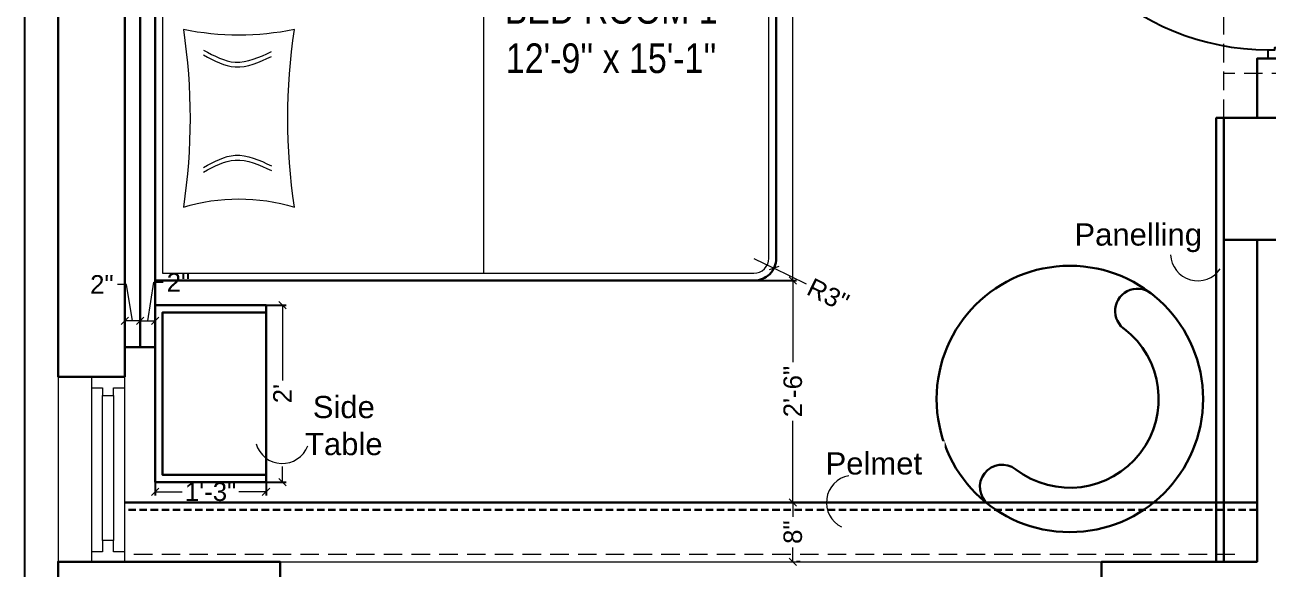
# Model space of a CAD drawing. Header units: millimetres. Extents: x 56222 to 3066687, y -650199 to -121287.
# Drawn here: x 127581.6 to 127749.6, y -185380.7 to -185307.1 of the extents above; entities that cross this region are included whole.
import ezdxf

# ---------------------------------------------------------------- set-up
doc = ezdxf.new("R2010")
doc.units = ezdxf.units.MM
doc.header["$MEASUREMENT"] = 0
doc.header["$PDMODE"] = 35
doc.linetypes.add('DASHED2', pattern=[0.375, 0.25, -0.125])
doc.linetypes.add('DASHEDX2', pattern=[1.5, 1, -0.5])
doc.layers.get('Defpoints').update_dxf_attribs({"color": 220})
doc.layers.add('AR DOOR', color=40, linetype='Continuous')
doc.layers.add('AR ELE-5', color=134, linetype='Continuous')
for name, color, linetype, lineweight in [('COLUMN', 1, 'Continuous', 30), ('dim05', 1, 'Continuous', 13), ('FIRST FLOOR', 7, 'Continuous', 9), ('FIRST FLOOR ( TEXT )', 7, 'Continuous', 9), ('FIRST FLOOR_( PLine )_', 251, 'Continuous', 30), ('FUR1', 1, 'Continuous', 0), ('FURNITURE', 32, 'Continuous', 9), ('Labelling', 1, 'Continuous', 25), ('wall', 7, 'Continuous', 30)]:
    doc.layers.add(name, color=color, linetype=linetype, lineweight=lineweight)
doc.layers.add('XX~SLAB ( PLINE )', color=251, linetype='Continuous', plot=False)
doc.styles.add('Arial', font='arial.ttf')
doc.styles.add('KATHA', font='swissc.ttf')
doc.styles.get("Standard").update_dxf_attribs({"font": 'arial.ttf', "height": 6})
doc.dimstyles.new('ISO-25', dxfattribs={"dimtxt": 2.5, "dimasz": 1, "dimexe": 0.5, "dimexo": 1, "dimtad": 0, "dimdec": 1, "dimlunit": 4, "dimtxsty": 'Standard', "dimblk": 'OBLIQUE', "dimcen": 2.5, "dimclrd": 1, "dimclre": 1, "dimclrt": 5, "dimadec": 0, "dimazin": 0, "dimtfac": 1, "dimtdec": 1, "dimtmove": 0, "dimatfit": 3, "dimfxl": 1, "dimlwd": -1, "dimarcsym": 0})

# ---------------------------------------------------------------- blocks, each defined once
blk = doc.blocks.new('*U18')
for points in [[(0, 0), (0, 1120), (-30, 1120), (-30, 0)], [(40, 0), (0, 0), (0, -30), (-10, -30), (-10, -100), (40, -100)], [(-1160, 0), (-1120, 0), (-1120, -30), (-1110, -30), (-1110, -100), (-1160, -100)]]:
    blk.add_lwpolyline(points, close=True)
at = {"layer": 'AR ELE-5', "linetype": 'ByBlock', "ltscale": 15}
blk.add_arc((1.6, -0.7), 1121.6, 92.373, 179.9653, dxfattribs=at)
blk = doc.blocks.new('_Oblique')
at = {"layer": 'wall', "color": 0, "lineweight": -2}
blk.add_line((-0.5, -0.5), (0.5, 0.5), dxfattribs=at)
blk = doc.blocks.new('*D315')
at = {"layer": 'Defpoints', "color": 0, "lineweight": 30, "transparency": 16777216}
for p in [(127675.24, -185261.7), (127685.4, -185261.7), (127675.24, -185341.7)]:
    blk.add_point(p, dxfattribs=at)
at = {"layer": 'dim05', "color": 1, "linetype": 'Continuous', "lineweight": -2, "transparency": 16777216}
for p, q in [((127676.24, -185261.7), (127685.9, -185261.7)), ((127676.24, -185341.7), (127685.9, -185341.7))]:
    blk.add_line(p, q, dxfattribs=at)
at = {"layer": 'dim05', "color": 1, "linetype": 'Continuous', "transparency": 16777216}
for p, q in [((127685.4, -185261.7), (127685.4, -185297.75)), ((127685.4, -185341.7), (127685.4, -185305.66))]:
    blk.add_line(p, q, dxfattribs=at)
at = {"layer": 'dim05', "color": 1, "transparency": 16777216}
for p, rotation in [((127685.4, -185261.7), 90), ((127685.4, -185341.7), 270)]:
    blk.add_blockref('_Oblique', p, dxfattribs=dict(at, rotation=rotation))
at = {"layer": 'dim05', "color": 5, "lineweight": 25, "transparency": 16777216, "insert": (127685.4, -185301.7), "char_height": 2.5, "attachment_point": 5, "rotation": 90, "style": 'Arial'}
blk.add_mtext('6\'-8"', dxfattribs=at)
blk = doc.blocks.new('*D318')
at = {"layer": 'Defpoints', "color": 0, "lineweight": 30, "transparency": 16777216}
for p in [(127612.87, -185345.03), (127616.43, -185345.03), (127612.87, -185368.94)]:
    blk.add_point(p, dxfattribs=at)
at = {"layer": 'dim05', "color": 1, "linetype": 'Continuous', "lineweight": -2, "transparency": 16777216}
for p, q in [((127613.87, -185345.03), (127616.93, -185345.03)), ((127613.87, -185368.94), (127616.93, -185368.94))]:
    blk.add_line(p, q, dxfattribs=at)
at = {"layer": 'dim05', "color": 1, "linetype": 'Continuous', "transparency": 16777216}
for p, q in [((127616.43, -185345.03), (127616.43, -185355.19)), ((127616.43, -185368.94), (127616.43, -185358.78))]:
    blk.add_line(p, q, dxfattribs=at)
at = {"layer": 'dim05', "color": 1, "transparency": 16777216}
for p, rotation in [((127616.43, -185345.03), 90), ((127616.43, -185368.94), 270)]:
    blk.add_blockref('_Oblique', p, dxfattribs=dict(at, rotation=rotation))
at = {"layer": 'dim05', "color": 5, "lineweight": 25, "transparency": 16777216, "insert": (127616.43, -185356.98), "char_height": 2.5, "attachment_point": 5, "rotation": 90, "style": 'Arial'}
blk.add_mtext("2'", dxfattribs=at)
blk = doc.blocks.new('*D319')
at = {"layer": 'Defpoints', "color": 0, "lineweight": 30, "transparency": 16777216}
for p in [(127599.22, -185366.33), (127614.21, -185366.33), (127599.22, -185370.25)]:
    blk.add_point(p, dxfattribs=at)
at = {"layer": 'dim05', "color": 1, "linetype": 'Continuous', "lineweight": -2, "transparency": 16777216}
for p, q in [((127599.22, -185367.33), (127599.22, -185370.75)), ((127614.21, -185367.33), (127614.21, -185370.75))]:
    blk.add_line(p, q, dxfattribs=at)
at = {"layer": 'dim05', "color": 1, "linetype": 'Continuous', "transparency": 16777216}
for p, q in [((127599.22, -185370.25), (127602.89, -185370.25)), ((127614.21, -185370.25), (127610.55, -185370.25))]:
    blk.add_line(p, q, dxfattribs=at)
at = {"layer": 'dim05', "color": 1, "transparency": 16777216, "rotation": 180}
blk.add_blockref('_Oblique', (127599.22, -185370.25), dxfattribs=at)
at = {"layer": 'dim05', "color": 1, "transparency": 16777216}
blk.add_blockref('_Oblique', (127614.21, -185370.25), dxfattribs=at)
at = {"layer": 'dim05', "color": 5, "lineweight": 25, "transparency": 16777216, "insert": (127606.72, -185370.25), "char_height": 2.5, "attachment_point": 5, "style": 'Arial'}
blk.add_mtext('1\'-3"', dxfattribs=at)
blk = doc.blocks.new('*D322')
at = {"layer": 'Defpoints', "color": 0, "lineweight": 30, "transparency": 16777216}
for p in [(127679.5, -185341.7), (127679.5, -185371.7), (127685.4, -185371.7)]:
    blk.add_point(p, dxfattribs=at)
at = {"layer": 'dim05', "color": 1, "linetype": 'Continuous', "lineweight": -2, "transparency": 16777216}
for p, q in [((127680.5, -185341.7), (127685.9, -185341.7)), ((127680.5, -185371.7), (127685.9, -185371.7))]:
    blk.add_line(p, q, dxfattribs=at)
at = {"layer": 'dim05', "color": 1, "linetype": 'Continuous', "transparency": 16777216}
for p, q in [((127685.4, -185341.7), (127685.4, -185352.73)), ((127685.4, -185371.7), (127685.4, -185360.67))]:
    blk.add_line(p, q, dxfattribs=at)
at = {"layer": 'dim05', "color": 1, "transparency": 16777216}
for p, rotation in [((127685.4, -185341.7), 90), ((127685.4, -185371.7), 270)]:
    blk.add_blockref('_Oblique', p, dxfattribs=dict(at, rotation=rotation))
at = {"layer": 'dim05', "color": 5, "lineweight": 25, "transparency": 16777216, "insert": (127685.4, -185356.7), "char_height": 2.5, "attachment_point": 5, "rotation": 90, "style": 'Arial'}
blk.add_mtext('2\'-6"', dxfattribs=at)
blk = doc.blocks.new('*D323')
at = {"layer": 'Defpoints', "color": 0, "lineweight": 30, "transparency": 16777216}
for p in [(127685.4, -185371.7), (127685.4, -185379.7), (127685.4, -185379.7)]:
    blk.add_point(p, dxfattribs=at)
at = {"layer": 'dim05', "color": 1, "linetype": 'Continuous', "transparency": 16777216}
for p, q in [((127685.4, -185371.7), (127685.4, -185373.64)), ((127685.4, -185379.7), (127685.4, -185377.76))]:
    blk.add_line(p, q, dxfattribs=at)
at = {"layer": 'dim05', "color": 1, "linetype": 'Continuous', "lineweight": -2, "transparency": 16777216}
for p, q in [((127686.4, -185371.7), (127685.9, -185371.7)), ((127686.4, -185379.7), (127685.9, -185379.7))]:
    blk.add_line(p, q, dxfattribs=at)
at = {"layer": 'dim05', "color": 1, "transparency": 16777216}
for p, rotation in [((127685.4, -185371.7), 90), ((127685.4, -185379.7), 270)]:
    blk.add_blockref('_Oblique', p, dxfattribs=dict(at, rotation=rotation))
at = {"layer": 'dim05', "color": 5, "lineweight": 25, "transparency": 16777216, "insert": (127685.4, -185375.7), "char_height": 2.5, "attachment_point": 5, "rotation": 90, "style": 'Arial'}
blk.add_mtext('8"', dxfattribs=at)
blk = doc.blocks.new('*D327')
at = {"layer": 'Defpoints', "color": 0, "lineweight": 30, "transparency": 16777216}
for p in [(127595.12, -185347.13), (127595.12, -185350.7), (127597.22, -185350.7)]:
    blk.add_point(p, dxfattribs=at)
at = {"layer": 'dim05', "color": 1, "linetype": 'Continuous', "transparency": 16777216}
for p, q in [((127595.37, -185342.21), (127594.12, -185342.21)), ((127596.17, -185347.13), (127595.37, -185342.21)), ((127597.22, -185347.13), (127595.12, -185347.13))]:
    blk.add_line(p, q, dxfattribs=at)
at = {"layer": 'dim05', "color": 1, "linetype": 'Continuous', "lineweight": -2, "transparency": 16777216}
for p, q in [((127595.12, -185349.7), (127595.12, -185346.63)), ((127597.22, -185349.7), (127597.22, -185346.63))]:
    blk.add_line(p, q, dxfattribs=at)
at = {"layer": 'dim05', "color": 1, "transparency": 16777216, "rotation": 180}
blk.add_blockref('_Oblique', (127595.12, -185347.13), dxfattribs=at)
at = {"layer": 'dim05', "color": 1, "transparency": 16777216}
blk.add_blockref('_Oblique', (127597.22, -185347.13), dxfattribs=at)
at = {"layer": 'dim05', "color": 5, "lineweight": 25, "transparency": 16777216, "insert": (127592.03, -185342.21), "char_height": 2.5, "attachment_point": 5, "style": 'Arial'}
blk.add_mtext('2"', dxfattribs=at)
blk = doc.blocks.new('*D331')
at = {"layer": 'Defpoints', "color": 0, "lineweight": 30, "transparency": 16777216}
for p in [(127597.22, -185347.13), (127599.22, -185347.13), (127599.22, -185347.13)]:
    blk.add_point(p, dxfattribs=at)
at = {"layer": 'dim05', "color": 1, "linetype": 'Continuous', "transparency": 16777216}
for p, q in [((127598.22, -185347.13), (127599.05, -185341.93)), ((127599.05, -185341.93), (127600.3, -185341.93)), ((127597.22, -185347.13), (127599.22, -185347.13))]:
    blk.add_line(p, q, dxfattribs=at)
at = {"layer": 'dim05', "color": 1, "linetype": 'Continuous', "lineweight": -2, "transparency": 16777216}
for p, q in [((127597.22, -185346.13), (127597.22, -185346.63)), ((127599.22, -185346.13), (127599.22, -185346.63))]:
    blk.add_line(p, q, dxfattribs=at)
at = {"layer": 'dim05', "color": 1, "transparency": 16777216, "rotation": 180}
blk.add_blockref('_Oblique', (127597.22, -185347.13), dxfattribs=at)
at = {"layer": 'dim05', "color": 1, "transparency": 16777216}
blk.add_blockref('_Oblique', (127599.22, -185347.13), dxfattribs=at)
at = {"layer": 'dim05', "color": 5, "lineweight": 25, "transparency": 16777216, "insert": (127602.38, -185341.93), "char_height": 2.5, "attachment_point": 5, "style": 'Arial'}
blk.add_mtext('2"', dxfattribs=at)
blk = doc.blocks.new('*D333')
at = {"layer": 'Defpoints', "color": 0, "lineweight": 30, "transparency": 16777216}
for p in [(127680.15, -185338.7), (127682.85, -185340.03)]:
    blk.add_point(p, dxfattribs=at)
at = {"layer": 'dim05', "color": 1, "linetype": 'Continuous', "transparency": 16777216}
for p in [(127680.15, -185338.7), (127687.25, -185342.2)]:
    blk.add_line(p, (127682.85, -185340.03), dxfattribs=at)
at = {"layer": 'dim05', "color": 1, "transparency": 16777216, "rotation": 153.7647109661069}
blk.add_blockref('_Oblique', (127682.85, -185340.03), dxfattribs=at)
at = {"layer": 'dim05', "color": 5, "lineweight": 25, "transparency": 16777216, "insert": (127690.17, -185343.64), "char_height": 2.5, "attachment_point": 5, "rotation": 333.7647, "style": 'Arial'}
blk.add_mtext('R3"', dxfattribs=at)

msp = doc.modelspace()

# ---------------------------------------------------------------- linework, layer by layer
at = {"layer": 'COLUMN', "transparency": 33554687}
msp.add_lwpolyline([(127743.62, -185319.7), (127752.62, -185319.7), (127752.62, -185336.2), (127743.62, -185336.2)], close=True, dxfattribs=at)
at = {"layer": 'FIRST FLOOR', "transparency": 33554687}
msp.add_line((127586.12, -185114.7), (127586.12, -185425.2), dxfattribs=at)
at = {"layer": 'FIRST FLOOR', "ltscale": 0.7, "transparency": 33554687}
msp.add_lwpolyline([(127745.12, -185425.2), (127745.12, -185461.2), (127581.62, -185461.2), (127581.62, -185114.7), (127586.12, -185114.7)], dxfattribs=at)
at = {"layer": 'FIRST FLOOR', "transparency": 33554687}
for points in [[(127590.62, -185354.7), (127590.62, -185356.2), (127592.12, -185356.2), (127592.12, -185357.23), (127593.62, -185357.23), (127593.62, -185376.85), (127592.12, -185376.85), (127592.12, -185378.35), (127590.62, -185378.35), (127590.62, -185379.7), (127595.12, -185379.7), (127595.12, -185378.35), (127593.62, -185378.35), (127593.62, -185376.85), (127592.12, -185376.85), (127592.12, -185357.23), (127593.62, -185357.23), (127593.62, -185356.2), (127595.12, -185356.2), (127595.12, -185354.7), (127590.62, -185354.7), (127590.62, -185379.7), (127595.12, -185379.7), (127595.12, -185354.7)], [(127616.12, -185379.7), (127727.12, -185379.7), (127727.12, -185384.2), (127616.12, -185384.2)]]:
    msp.add_lwpolyline(points, close=True, dxfattribs=at)
at = {"layer": 'FIRST FLOOR_( PLine )_', "transparency": 33554687}
for points in [[(127586.12, -185198.7), (127586.12, -185354.7), (127595.12, -185354.7), (127595.12, -185198.7)], [(127752.62, -185416.2), (127752.62, -185311.7), (127748.12, -185311.7), (127748.12, -185319.7)], [(127748.12, -185336.2), (127748.12, -185379.7), (127727.12, -185379.7), (127727.12, -185384.2), (127748.12, -185384.2), (127748.12, -185410.2)]]:
    msp.add_lwpolyline(points, dxfattribs=at)
msp.add_lwpolyline([(127595.12, -185379.7), (127616.12, -185379.7), (127616.12, -185384.2), (127586.12, -185384.2), (127586.12, -185379.7), (127586.12, -185379.7), (127586.12, -185379.7), (127595.12, -185379.7)], close=True, dxfattribs=at)
at = {"layer": 'FURNITURE', "lineweight": 30}
for p, q in [((127597.22, -185350.7), (127597.22, -185249.7)), ((127748.12, -185371.7), (127595.12, -185371.7))]:
    msp.add_line(p, q, dxfattribs=at)
at = {"layer": 'FURNITURE'}
msp.add_line((127643.65, -185340.7), (127643.65, -185285.51), dxfattribs=at)
at = {"layer": 'FURNITURE', "color": 3, "linetype": 'DASHEDX2', "lineweight": 30}
msp.add_line((127748.12, -185372.7), (127595.12, -185372.7), dxfattribs=at)
at = {"layer": 'FURNITURE', "lineweight": 30}
for points in [[(127599.22, -185350.7), (127599.22, -185249.7), (127595.12, -185249.7), (127595.12, -185350.7)], [(127743.62, -185319.7), (127743.62, -185379.7), (127742.62, -185379.7), (127742.62, -185319.7)], [(127599.22, -185368.94), (127599.22, -185345.03), (127614.21, -185345.03), (127614.21, -185368.94)]]:
    msp.add_lwpolyline(points, close=True, dxfattribs=at)
msp.add_lwpolyline([(127683.15, -185338.7), (127683.15, -185264.7, 0.414214), (127680.15, -185261.7), (127599.22, -185261.7), (127599.22, -185341.7), (127680.15, -185341.7, 0.414214)], format="xyb", close=True, dxfattribs=at)
at = {"layer": 'FURNITURE'}
msp.add_lwpolyline([(127682.15, -185338.7), (127682.15, -185264.7, 0.414214), (127680.15, -185262.7), (127600.22, -185262.7), (127600.22, -185340.7), (127680.15, -185340.7, 0.414214)], format="xyb", close=True, dxfattribs=at)
at = {"layer": 'FURNITURE', "elevation": -0.01}
msp.add_lwpolyline([(127618.04, -185307.77, -0.100586), (127603.04, -185307.77, -0.075726), (127603.04, -185331.77, -0.148967), (127618.04, -185331.77, -0.074116)], format="xyb", close=True, dxfattribs=at)
at = {"layer": 'FURNITURE', "lineweight": 30}
msp.add_lwpolyline([(127614.21, -185367.94), (127600.22, -185367.94), (127600.22, -185346.03), (127614.21, -185346.03)], dxfattribs=at)
msp.add_circle((127722.83, -185357.7), 18, dxfattribs=at)
for centre, radius, start, end in [((127731.97, -185345.81), 3.02, 44.8302, 238.621), ((127722.83, -185357.7), 12, 232.4256, 52.4256), ((127713.68, -185369.59), 3, 52.4256, 232.4256)]:
    msp.add_arc(centre, radius, start, end, dxfattribs=at)
at = {"layer": 'FURNITURE'}
for points in [[(127605.78, -185310.55, -0.01), (127607.2, -185311.32, -0.01), (127610.19, -185312.95, -0.01), (127613.31, -185311.51, -0.01), (127614.95, -185310.75, -0.01)], [(127605.78, -185311.2, -0.01), (127607.2, -185311.97, -0.01), (127610.19, -185313.6, -0.01), (127613.31, -185312.16, -0.01), (127614.95, -185311.4, -0.01)], [(127605.78, -185326.39, -0.01), (127607.2, -185325.61, -0.01), (127610.19, -185323.98, -0.01), (127613.31, -185325.42, -0.01), (127614.95, -185326.18, -0.01)], [(127605.78, -185327.03, -0.01), (127607.2, -185326.26, -0.01), (127610.19, -185324.63, -0.01), (127613.31, -185326.07, -0.01), (127614.95, -185326.83, -0.01)]]:
    msp.add_open_spline(points, degree=3, knots=[0, 0, 0, 0, 4.577917, 9.671137, 9.671137, 9.671137, 9.671137], dxfattribs=at)
at = {"layer": 'Labelling', "color": 251, "linetype": 'DASHED2', "lineweight": 0, "ltscale": 10, "true_color": 0x636466, "transparency": 33554687}
for p, q in [((127743.62, -185379.7), (127743.62, -185198.7)), ((127887.62, -185313.7), (127743.62, -185313.7)), ((127745.12, -185378.74), (127595.12, -185378.74))]:
    msp.add_line(p, q, dxfattribs=at)
at = {"layer": 'XX~SLAB ( PLINE )', "transparency": 33554687}
msp.add_lwpolyline([(127829.95, -185115.01), (127986.62, -185115.2), (127986.62, -185425.2), (127977.62, -185425.2), (127957.82, -185425.2), (127917.48, -185425.2), (127892.12, -185425.2), (127749.62, -185425.2), (127749.62, -185461.2), (127581.62, -185461.2), (127581.62, -185114.7)], dxfattribs=at)

# ---------------------------------------------------------------- block references
at = {"layer": 'AR DOOR', "color": 4, "linetype": 'ByBlock', "lineweight": -2, "extrusion": (0, 0, -1), "xscale": -0.02999999999996949, "yscale": 0.02999999999996949, "zscale": -0.02999999999996949, "rotation": 270}
msp.add_blockref('*U18', (-127749.62, -185276.9), dxfattribs=at)

# ---------------------------------------------------------------- texts
at = {"layer": 'FIRST FLOOR ( TEXT )', "insert": (127660.85, -185305), "char_height": 4, "attachment_point": 5, "style": 'KATHA'}
msp.add_mtext("MASTER \\PBED ROOM 1\\P12'-9'' x 15'-1''", dxfattribs=at)

# ---------------------------------------------------------------- dimensions: what is measured, and where the dimension line sits
at = {"layer": 'dim05', "color": 27, "lineweight": 25, "true_color": 0x7d5120}
for base, p1, p2, angle, picture, middle in [((127685.4, -185261.7), (127675.24, -185341.7), (127675.24, -185261.7), 90, '*D315', (127685.4, -185301.7)), ((127616.43, -185345.03), (127612.87, -185368.94), (127612.87, -185345.03), 90, '*D318', (127616.43, -185356.98)), ((127599.22, -185370.25), (127614.21, -185366.33), (127599.22, -185366.33), 180, '*D319', (127606.72, -185370.25)), ((127685.4, -185379.7), (127685.4, -185371.7), (127685.4, -185379.7), 90, '*D323', (127685.4, -185375.7))]:
    dim = msp.add_linear_dim(base=base, p1=p1, p2=p2, angle=angle, dimstyle='ISO-25', override={"dimtxsty": 'Arial', "dimtmove": 1}, dxfattribs=at)
    dim.commit()
    dim.dimension.update_dxf_attribs({"geometry": picture, "text_midpoint": middle})
dim = msp.add_radius_dim(center=(127680.15, -185338.7), mpoint=(127682.85, -185340.03), dimstyle='ISO-25', override={"dimtxsty": 'Arial', "dimtmove": 1}, dxfattribs=at)
dim.commit()
dim.dimension.update_dxf_attribs({"geometry": '*D333', "text_midpoint": (127690.17, -185343.64), "dimtype": 164})
for base, p1, p2, picture, middle in [((127595.12, -185347.13), (127597.22, -185350.7), (127595.12, -185350.7), '*D327', (127593.49, -185342.21)), ((127599.22, -185347.13), (127597.22, -185347.13), (127599.22, -185347.13), '*D331', (127600.93, -185341.93))]:
    dim = msp.add_linear_dim(base=base, p1=p1, p2=p2, angle=180, dimstyle='ISO-25', override={"dimtxsty": 'Arial', "dimtmove": 1}, dxfattribs=at)
    dim.commit()
    dim.dimension.update_dxf_attribs({"geometry": picture, "text_midpoint": middle, "dimtype": 160})

# ---------------------------------------------------------------- next in the draw order: texts
at = {"layer": 'Labelling', "color": 1, "char_height": 3, "width": 16.1646, "attachment_point": 5, "style": 'Arial', "bg_fill": 2}
for s, insert in [('\\A1;Panelling', (127732.07, -185335.92)), ('\\A1;Side Table', (127624.72, -185361.31)), ('\\A1;Pelmet', (127696.34, -185366.43))]:
    msp.add_mtext(s, dxfattribs=dict(at, insert=insert))

# ---------------------------------------------------------------- next in the draw order: linework, layer by layer
at = {"layer": 'FUR1', "color": 252, "true_color": 0x939598}
for centre, start, end in [((127740.12, -185338.03, -1.24), 182.7977, 325.4794), ((127616.41, -185362.73, -1.24), 196.355, 339.0367), ((127693.63, -185371.7, -1.24), 100.6666, 243.3483)]:
    msp.add_arc(centre, 3.69, start, end, dxfattribs=at)

# ---------------------------------------------------------------- next in the draw order: dimensions: what is measured, and where the dimension line sits
at = {"layer": 'dim05', "color": 27, "lineweight": 25, "true_color": 0x7d5120}
dim = msp.add_linear_dim(base=(127685.4, -185371.7), p1=(127679.5, -185341.7), p2=(127679.5, -185371.7), angle=90, dimstyle='ISO-25', override={"dimtxsty": 'Arial', "dimtmove": 1}, dxfattribs=at)
dim.commit()
dim.dimension.update_dxf_attribs({"geometry": '*D322', "text_midpoint": (127685.4, -185356.7)})

doc.saveas('drawing.dxf')
